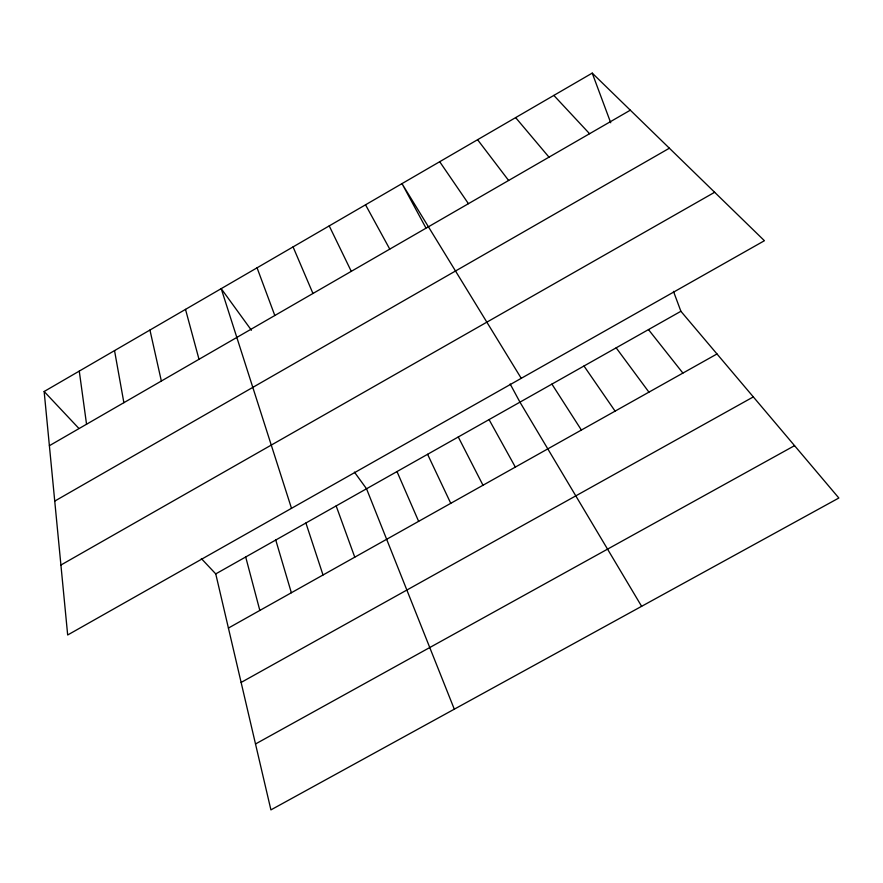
<?xml version="1.0" encoding="UTF-8"?>
<svg xmlns="http://www.w3.org/2000/svg" width="883" height="883" viewBox="0 0 883 883"><rect width="100%" height="100%" fill="white"/><g stroke="black" fill="none" stroke-linecap="round" stroke-linejoin="round"><path stroke-width="1.32" d="M44.15 391.5L592.228 73.112L764.413 240.717L67.671 634.987L44.15 391.5L78.874 428.41M49.382 445.705L630.319 110.187M54.735 501.103L669.38 148.212M60.916 565.032L714.645 192.273M215.75 573.895L680.892 311.291L838.85 498.012L270.915 809.888L215.75 573.895L201.335 558.575M228.41 628.067L716.996 353.962M241.125 682.438L753.32 396.909M255.507 743.972L794.557 445.65M553.851 95.408L589.568 133.719M515.639 117.605L548.994 157.152M648.475 329.591L682.901 373.09M477.582 139.713L508.619 180.463M616.168 347.836L648.928 392.14M251.434 330.253L221.214 288.642L291.5 508.332M354.425 472.107L366.533 488.774L454.304 709.181M583.983 366.004L615.098 411.125M439.701 161.71L468.431 203.686M551.908 384.105L581.389 430.043M521.246 378.321L401.986 183.631L425.915 227.957M641.621 606.323L519.955 402.151L510.153 383.984M489.061 419.591L515.341 467.096M365.529 204.801L389.767 249.116M458.266 436.975L482.99 485.242M329.227 225.893L351.279 271.346M427.582 454.304L450.76 503.321M396.997 471.566L418.641 521.345M293.068 246.898L312.957 293.476M592.228 73.112L610.716 122.77M673.475 291.368L680.892 311.291M257.063 267.814L274.812 315.507M336.158 505.915L354.767 557.173M305.904 523.001L323.012 574.999M275.75 540.021L291.357 592.747M185.507 309.381L199.006 359.282M245.695 556.985L259.834 610.44M149.944 330.032L161.357 381.037M114.536 350.606L123.874 402.681M79.271 371.092L86.545 424.237"/></g></svg>
